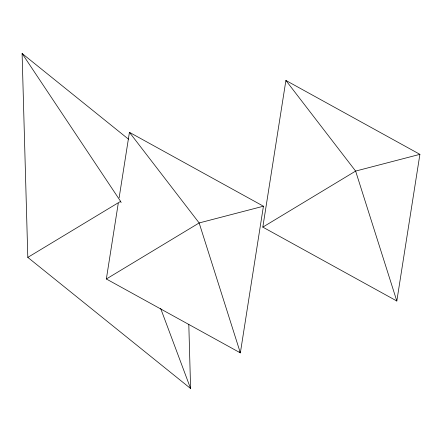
<?xml version="1.0" encoding="UTF-8"?>
<svg xmlns="http://www.w3.org/2000/svg" width="442" height="442" viewBox="0 0 442 442"><rect width="100%" height="100%" fill="white"/><g stroke="black" fill="none" stroke-linecap="round" stroke-linejoin="round"><path stroke-width="0.66" d="M119.125 197.812L129.429 132.324L263.432 206.21L240.354 352.876L106.351 278.99L118.263 203.27M262.819 227.122L285.897 80.455L419.9 154.341L396.822 301.008L262.819 227.122L355.622 171.082L419.9 154.341M27.807 257.393L120.611 201.353L22.1 53.488L27.807 257.393L190.596 388.512L188.806 324.445M106.351 278.99L199.154 222.95L263.432 206.21M22.1 53.488L128.478 139.169M285.897 80.455L355.622 171.082L396.822 301.008M129.429 132.324L199.154 222.95L240.354 352.876L239.514 351.782M120.611 201.353L121.097 202.646M160.673 308.483L190.596 388.512"/></g></svg>
